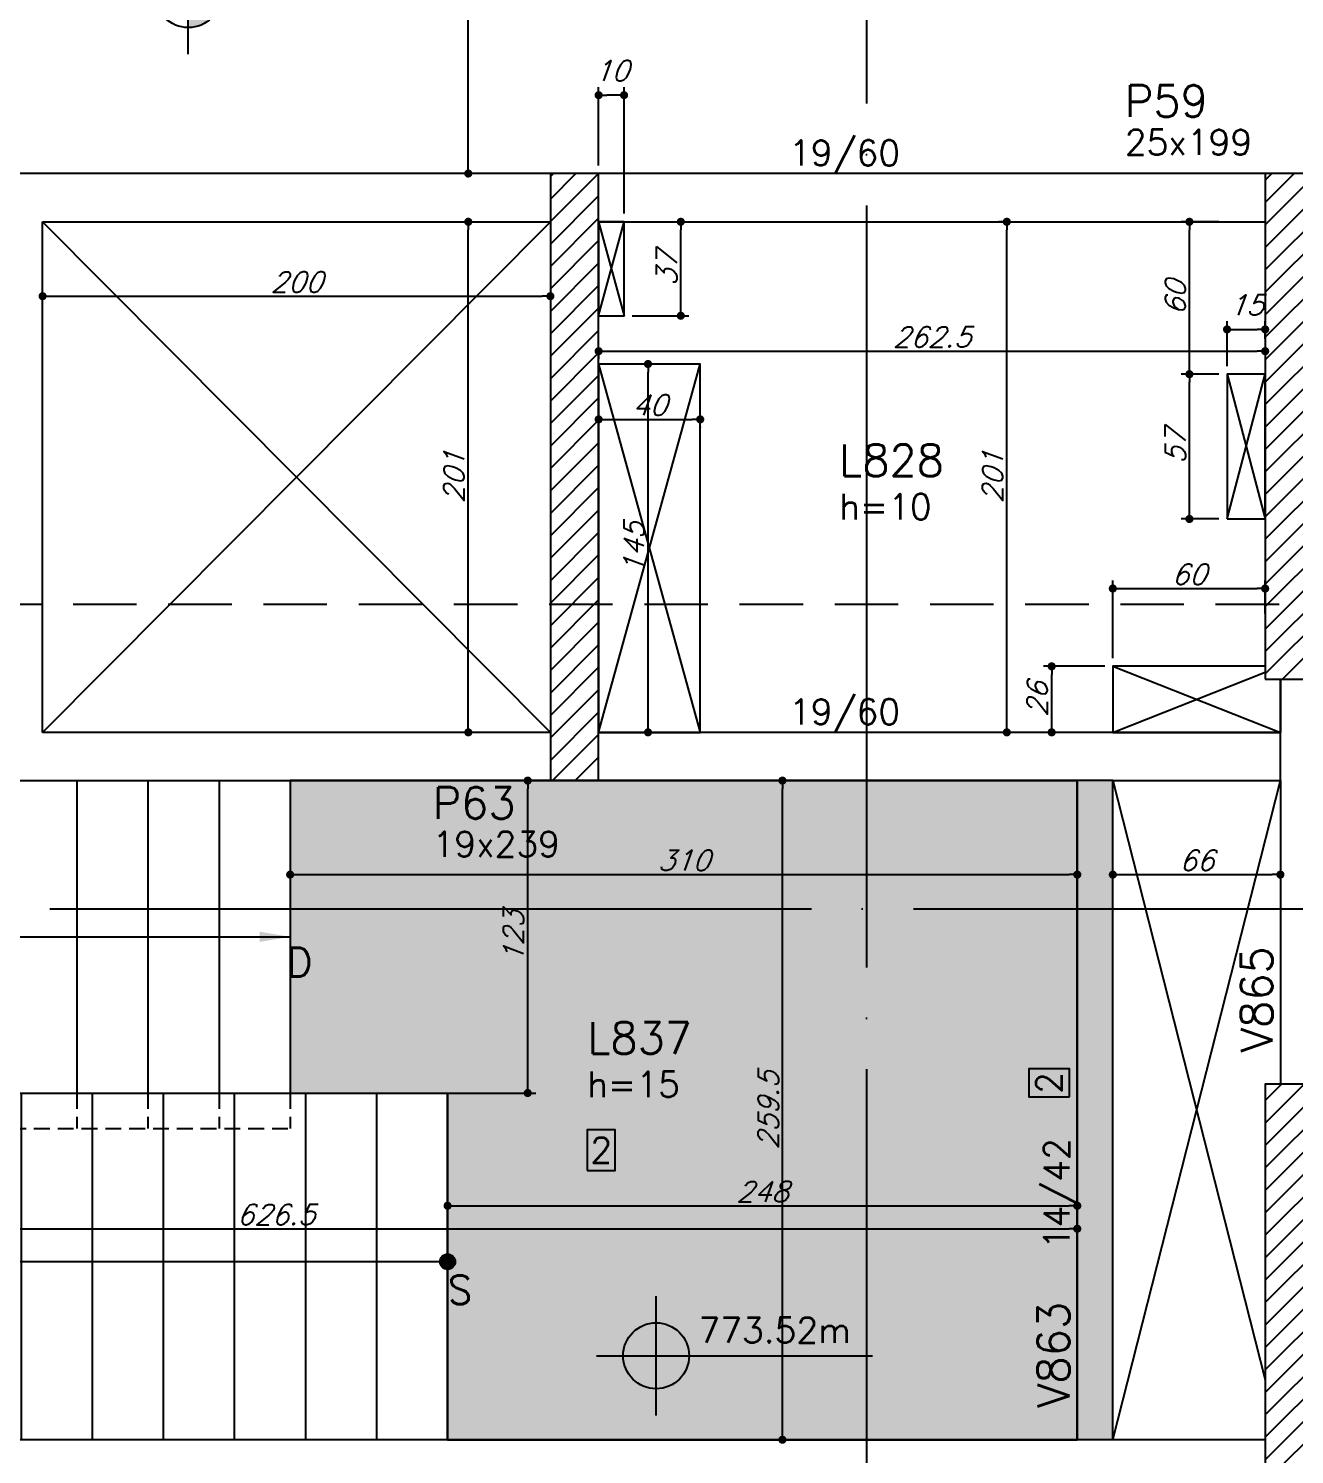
# Model space of a CAD drawing. Extents: x -5173 to 5397, y -2411 to 2089.
# Drawn here: x 1727 to 2226, y -11 to 551 of the extents above; entities that cross this region are included whole.
import ezdxf
from ezdxf.enums import TextEntityAlignment as Align

# ---------------------------------------------------------------- set-up
doc = ezdxf.new("R2010")
doc.units = 0
doc.header["$LTSCALE"] = 50
doc.header["$MEASUREMENT"] = 0
doc.linetypes.add('DASHED', pattern=[0.75, 0.5, -0.25])
doc.linetypes.add('EIXO', pattern=[6.8, 6, -0.4, 0, -0.4])
doc.layers.get('0').update_dxf_attribs({"linetype": 'CONTINUOUS'})
doc.layers.get('DEFPOINTS').update_dxf_attribs({"linetype": 'CONTINUOUS'})
for name, color, linetype in [('F-AUX', 2, 'CONTINUOUS'), ('F-AUX-RED', 1, 'CONTINUOUS'), ('F-COTAS', 106, 'CONTINUOUS'), ('F-COTAS-FUROS', 50, 'CONTINUOUS'), ('F-DESNIVEL-1', 254, 'CONTINUOUS'), ('F-EIXO', 12, 'EIXO'), ('F-ESC-PROJ', 1, 'CONTINUOUS'), ('F-ESCADAS', 2, 'CONTINUOUS'), ('F-LAJES', 3, 'CONTINUOUS'), ('F-LAJES-DIM', 2, 'CONTINUOUS'), ('F-LAJES-NOME', 4, 'CONTINUOUS'), ('F-LAJES-R', 254, 'CONTINUOUS'), ('F-LEADER', 1, 'CONTINUOUS'), ('F-NÍVEL-PLANTA', 2, 'CONTINUOUS'), ('F-PILARES-DIM', 172, 'CONTINUOUS'), ('F-PILARES-HACH', 174, 'CONTINUOUS'), ('F-PILARES-NOME', 170, 'CONTINUOUS'), ('F-PILARES-S', 170, 'CONTINUOUS'), ('F-TEXTO', 6, 'CONTINUOUS'), ('F-TEXTO-YELLOW', 2, 'CONTINUOUS'), ('F-VIGAS', 3, 'CONTINUOUS'), ('F-VIGAS-DIM', 2, 'CONTINUOUS'), ('F-VIGAS-NOME', 4, 'CONTINUOUS'), ('F-VÃO', 1, 'CONTINUOUS')]:
    doc.layers.add(name, color=color, linetype=linetype)
doc.layers.add('F-REV', color=1, linetype='CONTINUOUS', plot=False)
doc.styles.add('5385-ARQ-PB-BAS-PLA-TER-TORRE-A-106-TXT$0$R60-75', font='simplex.shx', dxfattribs={"height": 0.1125})
doc.styles.add('CP-TEXT-INCL', font='simplex.shx', dxfattribs={"oblique": 20})
doc.styles.add('MCP', font='simplex.shx')
doc.styles.add('ROMANS', font='simplex.shx')
doc.dimstyles.new('CP-COTAS-50', dxfattribs={"dimscale": 0.64, "dimtxt": 12.5, "dimasz": 5, "dimexe": 5, "dimexo": 5, "dimgap": 2.5, "dimtad": 1, "dimdec": 1, "dimdsep": 46, "dimtxsty": 'CP-TEXT-INCL', "dimblk1": 'DOT', "dimblk2": 'DOT', "dimsah": 1, "dimcen": 9, "dimclrd": 256, "dimclre": 256, "dimclrt": 256, "dimadec": 0, "dimazin": 0, "dimtfac": 1, "dimtdec": 1, "dimtmove": 2, "dimatfit": 3, "dimldrblk": 'DOT', "dimfxl": 0, "dimtolj": 1, "dimarcsym": 0})

# ---------------------------------------------------------------- blocks, each defined once
blk = doc.blocks.new('*U5')
at = {"layer": 'F-LAJES-DIM', "color": 1}
blk.add_lwpolyline([(0, 0), (11, 0), (11, 16), (0, 16)], close=True, dxfattribs=at)
at = {"layer": 'F-LAJES-DIM', "style": 'MCP'}
blk.add_attdef('DIM', text='', height=10, dxfattribs=at).set_placement((5.5, 8), align=Align.MIDDLE_CENTER)
blk = doc.blocks.new('*U8')
at = {"layer": 'F-VIGAS-DIM', "color": 1}
blk.add_lwpolyline([(0, 0), (11, 0), (11, 16), (0, 16)], close=True, dxfattribs=at)
at = {"layer": 'F-VIGAS-DIM', "style": 'MCP'}
blk.add_attdef('DIM', text='', height=10, dxfattribs=at).set_placement((5.5, 8), align=Align.MIDDLE_CENTER)
blk = doc.blocks.new('Nível - Planta')
at = {"layer": 'F-NÍVEL-PLANTA'}
h = blk.add_hatch(color=71, dxfattribs=at)
h.paths.add_polyline_path([(0, 0), (0, 0.26, 0.414214), (-0.26, 0)])
h.paths.add_polyline_path([(0.26, 0), (0, 0), (0, -0.26, 0.414214)])
for p, q in [((0, -0.469), (0, 0.469)), ((-0.469, 0), (1.704, 0))]:
    blk.add_line(p, q, dxfattribs=at)
blk.add_circle((0, 0), 0.26, dxfattribs=at)
at = {"layer": 'F-TEXTO', "color": 3, "style": 'MCP'}
blk.add_attdef('NÍVEL', (0.333, 0.102), '', height=0.2, dxfattribs=at)
blk = doc.blocks.new('_DOT')
at = {"color": 0, "linetype": 'ByBlock'}
blk.add_line((-0.5, 0), (-1, 0), dxfattribs=at)
at = {"color": 0, "linetype": 'ByBlock', "const_width": 0.5}
blk.add_lwpolyline([(-0.25, 0, 1), (0.25, 0, 1)], format="xyb", close=True, dxfattribs=at)
blk = doc.blocks.new('*D26')
at = {"layer": 'DEFPOINTS', "color": 0, "linetype": 'Continuous', "transparency": 16777216}
for p in [(2024.37, 254.5), (2024.37, 254.5), (2024.37, -5)]:
    blk.add_point(p, dxfattribs=at)
at = {"layer": 'F-COTAS', "linetype": 'Continuous', "lineweight": -2, "transparency": 16777216}
blk.add_line((2024.37, -1.8), (2024.37, 251.3), dxfattribs=at)
at = {"layer": 'F-COTAS', "linetype": 'Continuous', "lineweight": -2, "transparency": 16777216, "xscale": 3.2, "yscale": 3.2, "zscale": 3.2}
for p, rotation in [((2024.37, 254.5), 90), ((2024.37, -5), 270)]:
    blk.add_blockref('_DOT', p, dxfattribs=dict(at, rotation=rotation))
at = {"layer": 'F-COTAS', "linetype": 'Continuous', "transparency": 16777216, "insert": (2018.77, 124.75), "char_height": 8, "attachment_point": 5, "rotation": 90, "style": 'CP-TEXT-INCL'}
blk.add_mtext('\\A1;259.5', dxfattribs=at)
blk = doc.blocks.new('*D27')
at = {"layer": 'DEFPOINTS', "color": 0, "linetype": 'Continuous', "transparency": 16777216}
for p in [(1900.66, 474.5), (1900.66, 474.5), (1900.66, 273.5)]:
    blk.add_point(p, dxfattribs=at)
at = {"layer": 'F-COTAS', "linetype": 'Continuous', "lineweight": -2, "transparency": 16777216}
blk.add_line((1900.66, 276.7), (1900.66, 471.3), dxfattribs=at)
at = {"layer": 'F-COTAS', "linetype": 'Continuous', "lineweight": -2, "transparency": 16777216, "xscale": 3.2, "yscale": 3.2, "zscale": 3.2}
for p, rotation in [((1900.66, 474.5), 90), ((1900.66, 273.5), 270)]:
    blk.add_blockref('_DOT', p, dxfattribs=dict(at, rotation=rotation))
at = {"layer": 'F-COTAS', "linetype": 'Continuous', "transparency": 16777216, "insert": (1895.06, 374), "char_height": 8, "attachment_point": 5, "rotation": 90, "style": 'CP-TEXT-INCL'}
blk.add_mtext('\\A1;201', dxfattribs=at)
blk = doc.blocks.new('*D28')
at = {"layer": 'DEFPOINTS', "color": 0, "linetype": 'Continuous', "transparency": 16777216}
for p in [(1900.66, 645.5), (1900.66, 645.5), (1900.66, 493.5)]:
    blk.add_point(p, dxfattribs=at)
at = {"layer": 'F-COTAS', "linetype": 'Continuous', "lineweight": -2, "transparency": 16777216}
blk.add_line((1900.66, 496.7), (1900.66, 642.3), dxfattribs=at)
at = {"layer": 'F-COTAS', "linetype": 'Continuous', "lineweight": -2, "transparency": 16777216, "xscale": 3.2, "yscale": 3.2, "zscale": 3.2}
for p, rotation in [((1900.66, 645.5), 90), ((1900.66, 493.5), 270)]:
    blk.add_blockref('_DOT', p, dxfattribs=dict(at, rotation=rotation))
at = {"layer": 'F-COTAS', "linetype": 'Continuous', "transparency": 16777216, "insert": (1895.06, 569.5), "char_height": 8, "attachment_point": 5, "rotation": 90, "style": 'CP-TEXT-INCL'}
blk.add_mtext('\\A1;152', dxfattribs=at)
blk = doc.blocks.new('*D121')
at = {"layer": 'DEFPOINTS', "color": 0, "linetype": 'Continuous', "transparency": 16777216}
for p in [(1830.5, 217.48), (2140.5, 217.48), (2140.5, 217.48)]:
    blk.add_point(p, dxfattribs=at)
at = {"layer": 'F-COTAS', "linetype": 'Continuous', "lineweight": -2, "transparency": 16777216}
blk.add_line((1833.7, 217.48), (2137.3, 217.48), dxfattribs=at)
at = {"layer": 'F-COTAS', "linetype": 'Continuous', "lineweight": -2, "transparency": 16777216, "xscale": 3.2, "yscale": 3.2, "zscale": 3.2, "rotation": 180}
blk.add_blockref('_DOT', (1830.5, 217.48), dxfattribs=at)
at = {"layer": 'F-COTAS', "linetype": 'Continuous', "lineweight": -2, "transparency": 16777216, "xscale": 3.2, "yscale": 3.2, "zscale": 3.2}
blk.add_blockref('_DOT', (2140.5, 217.48), dxfattribs=at)
at = {"layer": 'F-COTAS', "linetype": 'Continuous', "transparency": 16777216, "insert": (1985.5, 223.08), "char_height": 8, "attachment_point": 5, "style": 'CP-TEXT-INCL'}
blk.add_mtext('\\A1;310', dxfattribs=at)
blk = doc.blocks.new('*D122')
at = {"layer": 'DEFPOINTS', "color": 0, "linetype": 'Continuous', "transparency": 16777216}
for p in [(2154.5, 217.48), (2220.5, 217.48), (2220.5, 217.48)]:
    blk.add_point(p, dxfattribs=at)
at = {"layer": 'F-COTAS', "linetype": 'Continuous', "lineweight": -2, "transparency": 16777216}
blk.add_line((2157.7, 217.48), (2217.3, 217.48), dxfattribs=at)
at = {"layer": 'F-COTAS', "linetype": 'Continuous', "lineweight": -2, "transparency": 16777216, "xscale": 3.2, "yscale": 3.2, "zscale": 3.2, "rotation": 180}
blk.add_blockref('_DOT', (2154.5, 217.48), dxfattribs=at)
at = {"layer": 'F-COTAS', "linetype": 'Continuous', "lineweight": -2, "transparency": 16777216, "xscale": 3.2, "yscale": 3.2, "zscale": 3.2}
blk.add_blockref('_DOT', (2220.5, 217.48), dxfattribs=at)
at = {"layer": 'F-COTAS', "linetype": 'Continuous', "transparency": 16777216, "insert": (2187.5, 223.08), "char_height": 8, "attachment_point": 5, "style": 'CP-TEXT-INCL'}
blk.add_mtext('\\A1;66', dxfattribs=at)
blk = doc.blocks.new('*U202')
at = {"layer": 'F-EIXO'}
blk.add_line((0, 0), (0, -3027.88), dxfattribs=at)
at = {"layer": 'F-TEXTO', "style": 'ROMANS'}
blk.add_attdef('EIXO', text='', height=17.5, rotation=360, dxfattribs=at).set_placement((0, 28.21), align=Align.MIDDLE_CENTER)
blk = doc.blocks.new('*U180')
at = {"layer": 'F-EIXO'}
blk.add_line((0, 0), (7197, 0), dxfattribs=at)
at = {"layer": 'F-TEXTO', "style": 'ROMANS'}
blk.add_attdef('EIXO', text='', height=17.5, dxfattribs=at).set_placement((-28.2072, 0), align=Align.MIDDLE_CENTER)
blk = doc.blocks.new('*U374')
at = {"layer": 'F-VÃO'}
for p, q in [((0, 0), (15, 57)), ((0, 57), (15, 0))]:
    blk.add_line(p, q, dxfattribs=at)
at = {"layer": 'F-VÃO', "color": 3}
blk.add_lwpolyline([(0, 0), (15, 0), (15, 57), (0, 57)], close=True, dxfattribs=at)
blk = doc.blocks.new('*U377')
at = {"layer": 'F-VÃO'}
for p, q in [((0, 0), (40, 145)), ((0, 145), (40, 0))]:
    blk.add_line(p, q, dxfattribs=at)
at = {"layer": 'F-VÃO', "color": 3}
blk.add_lwpolyline([(0, 0), (40, 0), (40, 145), (0, 145)], close=True, dxfattribs=at)
blk = doc.blocks.new('*U380')
at = {"layer": 'F-VÃO'}
for p, q in [((0, 0), (10, 37)), ((0, 37), (10, 0))]:
    blk.add_line(p, q, dxfattribs=at)
at = {"layer": 'F-VÃO', "color": 3}
blk.add_lwpolyline([(0, 0), (10, 0), (10, 37), (0, 37)], close=True, dxfattribs=at)
blk = doc.blocks.new('*D500')
at = {"layer": 'DEFPOINTS', "color": 0, "linetype": 'Continuous', "transparency": 16777216}
for p in [(2130.42, 299.5), (2154.5, 299.5), (2154.5, 273.5)]:
    blk.add_point(p, dxfattribs=at)
at = {"layer": 'F-COTAS-FUROS', "linetype": 'Continuous', "lineweight": -2, "transparency": 16777216}
for p, q in [((2151.3, 299.5), (2127.22, 299.5)), ((2130.42, 276.7), (2130.42, 296.3)), ((2151.3, 273.5), (2127.22, 273.5))]:
    blk.add_line(p, q, dxfattribs=at)
at = {"layer": 'F-COTAS-FUROS', "linetype": 'Continuous', "lineweight": -2, "transparency": 16777216, "xscale": 3.2, "yscale": 3.2, "zscale": 3.2}
for p, rotation in [((2130.42, 299.5), 90), ((2130.42, 273.5), 270)]:
    blk.add_blockref('_DOT', p, dxfattribs=dict(at, rotation=rotation))
at = {"layer": 'F-COTAS-FUROS', "linetype": 'Continuous', "transparency": 16777216, "insert": (2124.82, 286.5), "char_height": 8, "attachment_point": 5, "rotation": 90, "style": 'CP-TEXT-INCL'}
blk.add_mtext('\\A1;26', dxfattribs=at)
blk = doc.blocks.new('*D501')
at = {"layer": 'DEFPOINTS', "color": 0, "linetype": 'Continuous', "transparency": 16777216}
for p in [(2214.5, 330.12), (2214.5, 317.07), (2154.5, 299.5)]:
    blk.add_point(p, dxfattribs=at)
at = {"layer": 'F-COTAS-FUROS', "linetype": 'Continuous', "lineweight": -2, "transparency": 16777216}
for p, q in [((2154.5, 302.7), (2154.5, 333.32)), ((2214.5, 320.27), (2214.5, 333.32)), ((2157.7, 330.12), (2211.3, 330.12))]:
    blk.add_line(p, q, dxfattribs=at)
at = {"layer": 'F-COTAS-FUROS', "linetype": 'Continuous', "lineweight": -2, "transparency": 16777216, "xscale": 3.2, "yscale": 3.2, "zscale": 3.2, "rotation": 180}
blk.add_blockref('_DOT', (2154.5, 330.12), dxfattribs=at)
at = {"layer": 'F-COTAS-FUROS', "linetype": 'Continuous', "lineweight": -2, "transparency": 16777216, "xscale": 3.2, "yscale": 3.2, "zscale": 3.2}
blk.add_blockref('_DOT', (2214.5, 330.12), dxfattribs=at)
at = {"layer": 'F-COTAS-FUROS', "linetype": 'Continuous', "transparency": 16777216, "insert": (2184.5, 335.72), "char_height": 8, "attachment_point": 5, "style": 'CP-TEXT-INCL'}
blk.add_mtext('\\A1;60', dxfattribs=at)
blk = doc.blocks.new('*D502')
at = {"layer": 'DEFPOINTS', "color": 0, "linetype": 'Continuous', "transparency": 16777216}
for p in [(2184.67, 414.5), (2199.5, 414.5), (2199.5, 357.5)]:
    blk.add_point(p, dxfattribs=at)
at = {"layer": 'F-COTAS-FUROS', "linetype": 'Continuous', "lineweight": -2, "transparency": 16777216}
for p, q in [((2196.3, 414.5), (2181.47, 414.5)), ((2184.67, 360.7), (2184.67, 411.3)), ((2196.3, 357.5), (2181.47, 357.5))]:
    blk.add_line(p, q, dxfattribs=at)
at = {"layer": 'F-COTAS-FUROS', "linetype": 'Continuous', "lineweight": -2, "transparency": 16777216, "xscale": 3.2, "yscale": 3.2, "zscale": 3.2}
for p, rotation in [((2184.67, 414.5), 90), ((2184.67, 357.5), 270)]:
    blk.add_blockref('_DOT', p, dxfattribs=dict(at, rotation=rotation))
at = {"layer": 'F-COTAS-FUROS', "linetype": 'Continuous', "transparency": 16777216, "insert": (2179.07, 386), "char_height": 8, "attachment_point": 5, "rotation": 90, "style": 'CP-TEXT-INCL'}
blk.add_mtext('\\A1;57', dxfattribs=at)
blk = doc.blocks.new('*D503')
at = {"layer": 'DEFPOINTS', "color": 0, "linetype": 'Continuous', "transparency": 16777216}
for p in [(2184.67, 474.5), (2199.5, 474.5), (2199.5, 414.5)]:
    blk.add_point(p, dxfattribs=at)
at = {"layer": 'F-COTAS-FUROS', "linetype": 'Continuous', "lineweight": -2, "transparency": 16777216}
for p, q in [((2196.3, 474.5), (2181.47, 474.5)), ((2184.67, 417.7), (2184.67, 471.3)), ((2196.3, 414.5), (2181.47, 414.5))]:
    blk.add_line(p, q, dxfattribs=at)
at = {"layer": 'F-COTAS-FUROS', "linetype": 'Continuous', "lineweight": -2, "transparency": 16777216, "xscale": 3.2, "yscale": 3.2, "zscale": 3.2}
for p, rotation in [((2184.67, 474.5), 90), ((2184.67, 414.5), 270)]:
    blk.add_blockref('_DOT', p, dxfattribs=dict(at, rotation=rotation))
at = {"layer": 'F-COTAS-FUROS', "linetype": 'Continuous', "transparency": 16777216, "insert": (2179.07, 444.5), "char_height": 8, "attachment_point": 5, "rotation": 90, "style": 'CP-TEXT-INCL'}
blk.add_mtext('\\A1;60', dxfattribs=at)
blk = doc.blocks.new('*D504')
at = {"layer": 'DEFPOINTS', "color": 0, "linetype": 'Continuous', "transparency": 16777216}
for p in [(2214.5, 432.13), (2214.5, 425.17), (2199.5, 414.5)]:
    blk.add_point(p, dxfattribs=at)
at = {"layer": 'F-COTAS-FUROS', "linetype": 'Continuous', "lineweight": -2, "transparency": 16777216}
for p, q in [((2199.5, 417.7), (2199.5, 435.33)), ((2214.5, 428.37), (2214.5, 435.33)), ((2202.7, 432.13), (2211.3, 432.13))]:
    blk.add_line(p, q, dxfattribs=at)
at = {"layer": 'F-COTAS-FUROS', "linetype": 'Continuous', "lineweight": -2, "transparency": 16777216, "xscale": 3.2, "yscale": 3.2, "zscale": 3.2, "rotation": 180}
blk.add_blockref('_DOT', (2199.5, 432.13), dxfattribs=at)
at = {"layer": 'F-COTAS-FUROS', "linetype": 'Continuous', "lineweight": -2, "transparency": 16777216, "xscale": 3.2, "yscale": 3.2, "zscale": 3.2}
blk.add_blockref('_DOT', (2214.5, 432.13), dxfattribs=at)
at = {"layer": 'F-COTAS-FUROS', "linetype": 'Continuous', "transparency": 16777216, "insert": (2207, 441.73), "char_height": 8, "attachment_point": 5, "style": 'CP-TEXT-INCL'}
blk.add_mtext('\\A1;15', dxfattribs=at)
blk = doc.blocks.new('*D505')
at = {"layer": 'DEFPOINTS', "color": 0, "linetype": 'Continuous', "transparency": 16777216}
for p in [(1972.17, 474.5), (1984.35, 474.5), (1962, 437.5)]:
    blk.add_point(p, dxfattribs=at)
at = {"layer": 'F-COTAS-FUROS', "linetype": 'Continuous', "lineweight": -2, "transparency": 16777216}
for p, q in [((1975.37, 474.5), (1987.55, 474.5)), ((1984.35, 440.7), (1984.35, 471.3)), ((1965.2, 437.5), (1987.55, 437.5))]:
    blk.add_line(p, q, dxfattribs=at)
at = {"layer": 'F-COTAS-FUROS', "linetype": 'Continuous', "lineweight": -2, "transparency": 16777216, "xscale": 3.2, "yscale": 3.2, "zscale": 3.2}
for p, rotation in [((1984.35, 474.5), 90), ((1984.35, 437.5), 270)]:
    blk.add_blockref('_DOT', p, dxfattribs=dict(at, rotation=rotation))
at = {"layer": 'F-COTAS-FUROS', "linetype": 'Continuous', "transparency": 16777216, "insert": (1978.75, 456), "char_height": 8, "attachment_point": 5, "rotation": 90, "style": 'CP-TEXT-INCL'}
blk.add_mtext('\\A1;37', dxfattribs=at)
blk = doc.blocks.new('*D506')
at = {"layer": 'DEFPOINTS', "color": 0, "linetype": 'Continuous', "transparency": 16777216}
for p in [(1952, 524.35), (1952, 493.5), (1962, 474.5)]:
    blk.add_point(p, dxfattribs=at)
at = {"layer": 'F-COTAS-FUROS', "linetype": 'Continuous', "lineweight": -2, "transparency": 16777216}
for p, q in [((1952, 496.7), (1952, 527.55)), ((1958.8, 524.35), (1955.2, 524.35)), ((1962, 477.7), (1962, 527.55))]:
    blk.add_line(p, q, dxfattribs=at)
at = {"layer": 'F-COTAS-FUROS', "linetype": 'Continuous', "lineweight": -2, "transparency": 16777216, "xscale": 3.2, "yscale": 3.2, "zscale": 3.2, "rotation": 180}
blk.add_blockref('_DOT', (1952, 524.35), dxfattribs=at)
at = {"layer": 'F-COTAS-FUROS', "linetype": 'Continuous', "lineweight": -2, "transparency": 16777216, "xscale": 3.2, "yscale": 3.2, "zscale": 3.2}
blk.add_blockref('_DOT', (1962, 524.35), dxfattribs=at)
at = {"layer": 'F-COTAS-FUROS', "linetype": 'Continuous', "transparency": 16777216, "insert": (1957, 533.95), "char_height": 8, "attachment_point": 5, "style": 'CP-TEXT-INCL'}
blk.add_mtext('\\A1;10', dxfattribs=at)
blk = doc.blocks.new('*D507')
at = {"layer": 'DEFPOINTS', "color": 0, "linetype": 'Continuous', "transparency": 16777216}
for p in [(1971.45, 418.5), (1972, 418.5), (1972, 273.5)]:
    blk.add_point(p, dxfattribs=at)
at = {"layer": 'F-COTAS-FUROS', "linetype": 'Continuous', "lineweight": -2, "transparency": 16777216}
for p, q in [((1968.8, 418.5), (1968.25, 418.5)), ((1971.45, 276.7), (1971.45, 415.3)), ((1968.8, 273.5), (1968.25, 273.5))]:
    blk.add_line(p, q, dxfattribs=at)
at = {"layer": 'F-COTAS-FUROS', "linetype": 'Continuous', "lineweight": -2, "transparency": 16777216, "xscale": 3.2, "yscale": 3.2, "zscale": 3.2}
for p, rotation in [((1971.45, 418.5), 90), ((1971.45, 273.5), 270)]:
    blk.add_blockref('_DOT', p, dxfattribs=dict(at, rotation=rotation))
at = {"layer": 'F-COTAS-FUROS', "linetype": 'Continuous', "transparency": 16777216, "insert": (1965.85, 346), "char_height": 8, "attachment_point": 5, "rotation": 90, "style": 'CP-TEXT-INCL'}
blk.add_mtext('\\A1;145', dxfattribs=at)
blk = doc.blocks.new('*D508')
at = {"layer": 'DEFPOINTS', "color": 0, "linetype": 'Continuous', "transparency": 16777216}
for p in [(1952, 396.93), (1992, 396.93), (1992, 396.71)]:
    blk.add_point(p, dxfattribs=at)
at = {"layer": 'F-COTAS-FUROS', "linetype": 'Continuous', "lineweight": -2, "transparency": 16777216}
for p, q in [((1952, 393.73), (1952, 393.51)), ((1955.2, 396.71), (1988.8, 396.71)), ((1992, 393.73), (1992, 393.51))]:
    blk.add_line(p, q, dxfattribs=at)
at = {"layer": 'F-COTAS-FUROS', "linetype": 'Continuous', "lineweight": -2, "transparency": 16777216, "xscale": 3.2, "yscale": 3.2, "zscale": 3.2, "rotation": 180}
blk.add_blockref('_DOT', (1952, 396.71), dxfattribs=at)
at = {"layer": 'F-COTAS-FUROS', "linetype": 'Continuous', "lineweight": -2, "transparency": 16777216, "xscale": 3.2, "yscale": 3.2, "zscale": 3.2}
blk.add_blockref('_DOT', (1992, 396.71), dxfattribs=at)
at = {"layer": 'F-COTAS-FUROS', "linetype": 'Continuous', "transparency": 16777216, "insert": (1972, 402.31), "char_height": 8, "attachment_point": 5, "style": 'CP-TEXT-INCL'}
blk.add_mtext('\\A1;40', dxfattribs=at)
blk = doc.blocks.new('*D602')
at = {"layer": 'DEFPOINTS', "color": 0, "linetype": 'Continuous', "transparency": 16777216}
for p in [(1952, 428.04), (2214.5, 428.04), (2214.5, 423.56)]:
    blk.add_point(p, dxfattribs=at)
at = {"layer": 'F-COTAS', "linetype": 'Continuous', "lineweight": -2, "transparency": 16777216}
for p, q in [((1952, 424.84), (1952, 420.36)), ((1955.2, 423.56), (2211.3, 423.56)), ((2214.5, 424.84), (2214.5, 420.36))]:
    blk.add_line(p, q, dxfattribs=at)
at = {"layer": 'F-COTAS', "linetype": 'Continuous', "lineweight": -2, "transparency": 16777216, "xscale": 3.2, "yscale": 3.2, "zscale": 3.2, "rotation": 180}
blk.add_blockref('_DOT', (1952, 423.56), dxfattribs=at)
at = {"layer": 'F-COTAS', "linetype": 'Continuous', "lineweight": -2, "transparency": 16777216, "xscale": 3.2, "yscale": 3.2, "zscale": 3.2}
blk.add_blockref('_DOT', (2214.5, 423.56), dxfattribs=at)
at = {"layer": 'F-COTAS', "linetype": 'Continuous', "transparency": 16777216, "insert": (2083.25, 429.16), "char_height": 8, "attachment_point": 5, "style": 'CP-TEXT-INCL'}
blk.add_mtext('\\A1;262.5', dxfattribs=at)
blk = doc.blocks.new('*D611')
at = {"layer": 'DEFPOINTS', "color": 0, "linetype": 'Continuous', "transparency": 16777216}
for p in [(1733, 445.21), (1933, 445.21), (1933, 445.21)]:
    blk.add_point(p, dxfattribs=at)
at = {"layer": 'F-COTAS', "linetype": 'Continuous', "lineweight": -2, "transparency": 16777216}
blk.add_line((1736.2, 445.21), (1929.8, 445.21), dxfattribs=at)
at = {"layer": 'F-COTAS', "linetype": 'Continuous', "lineweight": -2, "transparency": 16777216, "xscale": 3.2, "yscale": 3.2, "zscale": 3.2, "rotation": 180}
blk.add_blockref('_DOT', (1733, 445.21), dxfattribs=at)
at = {"layer": 'F-COTAS', "linetype": 'Continuous', "lineweight": -2, "transparency": 16777216, "xscale": 3.2, "yscale": 3.2, "zscale": 3.2}
blk.add_blockref('_DOT', (1933, 445.21), dxfattribs=at)
at = {"layer": 'F-COTAS', "linetype": 'Continuous', "transparency": 16777216, "insert": (1833, 450.81), "char_height": 8, "attachment_point": 5, "style": 'CP-TEXT-INCL'}
blk.add_mtext('\\A1;200', dxfattribs=at)
blk = doc.blocks.new('*D612')
at = {"layer": 'DEFPOINTS', "color": 0, "linetype": 'Continuous', "transparency": 16777216}
for p in [(2112.75, 474.5), (2114.54, 474.5), (2114.54, 273.5)]:
    blk.add_point(p, dxfattribs=at)
at = {"layer": 'F-COTAS', "linetype": 'Continuous', "lineweight": -2, "transparency": 16777216}
for p, q in [((2111.34, 474.5), (2109.55, 474.5)), ((2112.75, 276.7), (2112.75, 471.3)), ((2111.34, 273.5), (2109.55, 273.5))]:
    blk.add_line(p, q, dxfattribs=at)
at = {"layer": 'F-COTAS', "linetype": 'Continuous', "lineweight": -2, "transparency": 16777216, "xscale": 3.2, "yscale": 3.2, "zscale": 3.2}
for p, rotation in [((2112.75, 474.5), 90), ((2112.75, 273.5), 270)]:
    blk.add_blockref('_DOT', p, dxfattribs=dict(at, rotation=rotation))
at = {"layer": 'F-COTAS', "linetype": 'Continuous', "transparency": 16777216, "insert": (2107.15, 374), "char_height": 8, "attachment_point": 5, "rotation": 90, "style": 'CP-TEXT-INCL'}
blk.add_mtext('\\A1;201', dxfattribs=at)
blk = doc.blocks.new('*D768')
at = {"layer": 'DEFPOINTS', "color": 0, "linetype": 'Continuous', "transparency": 16777216}
for p in [(1830.5, 254.5), (1924.06, 254.5), (1830.5, 131.5)]:
    blk.add_point(p, dxfattribs=at)
at = {"layer": 'F-COTAS', "linetype": 'Continuous', "lineweight": -2, "transparency": 16777216}
for p, q in [((1833.7, 254.5), (1927.26, 254.5)), ((1924.06, 134.7), (1924.06, 251.3)), ((1833.7, 131.5), (1927.26, 131.5))]:
    blk.add_line(p, q, dxfattribs=at)
at = {"layer": 'F-COTAS', "linetype": 'Continuous', "lineweight": -2, "transparency": 16777216, "xscale": 3.2, "yscale": 3.2, "zscale": 3.2}
for p, rotation in [((1924.06, 254.5), 90), ((1924.06, 131.5), 270)]:
    blk.add_blockref('_DOT', p, dxfattribs=dict(at, rotation=rotation))
at = {"layer": 'F-COTAS', "linetype": 'Continuous', "transparency": 16777216, "insert": (1918.46, 193), "char_height": 8, "attachment_point": 5, "rotation": 90, "style": 'CP-TEXT-INCL'}
blk.add_mtext('\\A1;123', dxfattribs=at)
blk = doc.blocks.new('*D769')
at = {"layer": 'DEFPOINTS', "color": 0, "linetype": 'Continuous', "transparency": 16777216}
for p in [(1514, 78.07), (2140.5, 78.07), (2140.5, 78.07)]:
    blk.add_point(p, dxfattribs=at)
at = {"layer": 'F-COTAS', "linetype": 'Continuous', "lineweight": -2, "transparency": 16777216}
blk.add_line((1517.2, 78.07), (2137.3, 78.07), dxfattribs=at)
at = {"layer": 'F-COTAS', "linetype": 'Continuous', "lineweight": -2, "transparency": 16777216, "xscale": 3.2, "yscale": 3.2, "zscale": 3.2, "rotation": 180}
blk.add_blockref('_DOT', (1514, 78.07), dxfattribs=at)
at = {"layer": 'F-COTAS', "linetype": 'Continuous', "lineweight": -2, "transparency": 16777216, "xscale": 3.2, "yscale": 3.2, "zscale": 3.2}
blk.add_blockref('_DOT', (2140.5, 78.07), dxfattribs=at)
at = {"layer": 'F-COTAS', "linetype": 'Continuous', "transparency": 16777216, "insert": (1824.88, 83.67), "char_height": 8, "attachment_point": 5, "style": 'CP-TEXT-INCL'}
blk.add_mtext('\\A1;626.5', dxfattribs=at)
blk = doc.blocks.new('A$C3F1128F2')
at = {"layer": 'F-AUX'}
h = blk.add_hatch(color=1, dxfattribs=at)
edge = h.paths.add_edge_path()
edge.add_arc((378.5, 18.59), 3, 0, 360)
at = {"layer": 'F-AUX', "color": 1}
blk.add_circle((378.5, 18.59), 3, dxfattribs=at)
at = {"layer": 'F-AUX-RED'}
blk.add_lwpolyline([(378.5, 18.59), (90.07, 18.5), (90.07, 146.5), (316.5, 146.5)], dxfattribs=at)
blk.add_solid([(304.5, 144.5), (316.5, 146.5), (304.5, 148.5)], dxfattribs=at)
at = {"layer": 'F-ESC-PROJ', "linetype": 'DASHED', "ltscale": 0.25}
for points in [[(126.5, 71), (126.5, 85), (169.11, 85)], [(154.5, 85), (154.5, 77.82)], [(176.5, 85), (176.5, 71)], [(204.5, 85), (204.5, 71)], [(232.5, 85), (232.5, 71)], [(260.5, 85), (260.5, 71)], [(288.5, 85), (288.5, 71)], [(316.5, 85), (316.5, 71)], [(148.5, 74.88), (148.5, 71)], [(140.61, 71), (316.5, 71)]]:
    blk.add_lwpolyline(points, dxfattribs=at)
at = {"layer": 'F-ESCADAS', "linetype": 'Continuous'}
for points in [[(120.5, 208), (120.5, 71), (124.5, 71)], [(148.5, 208), (148.5, 74.88)], [(176.5, 208), (176.5, 85)], [(204.5, 208), (204.5, 85)], [(232.5, 208), (232.5, 85)], [(260.5, 208), (260.5, 85)], [(288.5, 208), (288.5, 85)], [(316.5, 208), (316.5, 85)], [(169.11, 85), (378.5, 85)], [(182.5, 85), (182.5, -51.5)], [(210.5, 85), (210.5, -51.5)], [(238.5, 85), (238.5, -51.5)], [(266.5, 85), (266.5, -51.5)], [(294.5, 85), (294.5, -51.5)], [(322.5, 85), (322.5, -51.5)], [(350.5, 85), (350.5, -51.5)], [(378.5, 85), (378.5, -51.5)], [(154.5, 77.82), (154.5, -51.5)], [(124.5, 71), (140.61, 71)], [(126.5, 71), (126.5, 64.07)], [(126.5, 64.07), (126.5, -51.5)]]:
    blk.add_lwpolyline(points, dxfattribs=at)
at = {"layer": 'F-LEADER'}
blk.add_lwpolyline([(180.06, 90.38), (94.55, 48.38), (96.16, 33.85), (83.98, 58.47), (85.59, 43.94), (4.18, 3.69)], dxfattribs=at)
at = {"layer": 'F-TEXTO-YELLOW', "char_height": 11.25, "width": 61.3796, "attachment_point": 9, "style": '5385-ARQ-PB-BAS-PLA-TER-TORRE-A-106-TXT$0$R60-75'}
for s, insert in [('D', (325.28, 130.88)), ('S', (388.2, 1.94))]:
    blk.add_mtext(s, dxfattribs=dict(at, insert=insert))
blk = doc.blocks.new('*D775')
at = {"layer": 'DEFPOINTS', "color": 0, "linetype": 'Continuous', "transparency": 16777216}
for p in [(1892.5, 89.92), (2140.5, 89.92), (2140.5, 87.12)]:
    blk.add_point(p, dxfattribs=at)
at = {"layer": 'F-COTAS', "linetype": 'Continuous', "lineweight": -2, "transparency": 16777216}
for p, q in [((1892.5, 86.72), (1892.5, 83.92)), ((1895.7, 87.12), (2137.3, 87.12)), ((2140.5, 86.72), (2140.5, 83.92))]:
    blk.add_line(p, q, dxfattribs=at)
at = {"layer": 'F-COTAS', "linetype": 'Continuous', "lineweight": -2, "transparency": 16777216, "xscale": 3.2, "yscale": 3.2, "zscale": 3.2, "rotation": 180}
blk.add_blockref('_DOT', (1892.5, 87.12), dxfattribs=at)
at = {"layer": 'F-COTAS', "linetype": 'Continuous', "lineweight": -2, "transparency": 16777216, "xscale": 3.2, "yscale": 3.2, "zscale": 3.2}
blk.add_blockref('_DOT', (2140.5, 87.12), dxfattribs=at)
at = {"layer": 'F-COTAS', "linetype": 'Continuous', "transparency": 16777216, "insert": (2016.5, 92.72), "char_height": 8, "attachment_point": 5, "style": 'CP-TEXT-INCL'}
blk.add_mtext('\\A1;248', dxfattribs=at)

msp = doc.modelspace()

# ---------------------------------------------------------------- hatches: boundary and pattern name
at = {"layer": 'F-PILARES-HACH', "linetype": 'Continuous'}
h = msp.add_hatch(dxfattribs=at)
h.set_pattern_fill('ANSI31', color=256, scale=50, style=0)
h.paths.add_polyline_path([(1933, 254.5), (1952, 254.5), (1952, 493.5), (1933, 493.5)], flags=16)
h = msp.add_hatch(dxfattribs=at)
h.set_pattern_fill('ANSI31', color=256, scale=50, style=0)
h.paths.add_polyline_path([(2214.5, 294.5), (2239.5, 294.5), (2239.5, 493.5), (2214.5, 493.5)], flags=16)
h = msp.add_hatch(dxfattribs=at)
h.set_pattern_fill('ANSI31', color=256, scale=50, style=0)
h.paths.add_polyline_path([(2214.5, -24), (2239.5, -24), (2239.5, 135), (2214.5, 135)], flags=16)

# ---------------------------------------------------------------- linework, layer by layer
at = {"layer": 'F-AUX-RED', "color": 4, "linetype": 'DASHED'}
msp.add_lwpolyline([(1445, -74), (1445, 324), (2289.5, 324), (2289.5, -74), (1445, -74)], dxfattribs=at)
at = {"layer": 'F-DESNIVEL-1', "linetype": 'Continuous'}
for points in [[(1933, 254.5), (1830.5, 254.5), (1892.5, 131.5)], [(1892.5, 131.5), (1830.5, 254.5), (1830.5, 131.5)], [(2140.5, -5), (1933, 254.5), (1892.5, 135.5)], [(1933, 254.5), (1892.5, 135.5), (1933, 254.5)], [(1952, 254.5), (1933, 254.5), (2140.5, -5)], [(2140.5, 254.5), (1952, 254.5), (2140.5, -5)], [(1952, 254.5), (2140.5, -5), (1952, 254.5)], [(2154.5, -5), (2154.5, 254.5), (2140.5, 254.5)], [(2154.5, -5), (2140.5, 254.5), (2140.5, -5)], [(2140.5, 254.5), (2140.5, -5), (2140.5, 254.5)], [(2140.5, -5), (1892.5, 135.5), (2140.5, -5)], [(1892.5, 135.5), (1892.5, -5), (2140.5, -5)], [(1892.5, 135.5), (2140.5, -5), (1892.5, 135.5)], [(1892.5, 131.5), (1830.5, 131.5), (1892.5, 131.5)], [(2154.5, -5), (2140.5, -5), (2154.5, -5)]]:
    msp.add_solid(points, dxfattribs=at)
at = {"layer": 'F-LAJES', "linetype": 'Continuous'}
for p, q in [((1830.5, 254.5), (1830.5, 135.5)), ((1830.5, 131.5), (1892.5, 131.5)), ((1892.5, -5), (1892.5, 131.497))]:
    msp.add_line(p, q, dxfattribs=at)
at = {"layer": 'F-LAJES-R', "linetype": 'Continuous'}
msp.add_lwpolyline([(1933, 254.5), (1830.5, 254.5), (1830.5, 131.5), (1892.5, 131.5), (1892.5, -5), (2140.5, -5), (2140.5, 254.5), (1952, 254.5), (1933, 254.5)], dxfattribs=at)
at = {"layer": 'F-PILARES-S', "linetype": 'Continuous'}
for points in [[(1933, 254.5), (1952, 254.5), (1952, 493.5), (1933, 493.5), (1933, 254.5)], [(2214.5, 294.5), (2239.5, 294.5), (2239.5, 493.5), (2214.5, 493.5), (2214.5, 294.5)], [(2214.5, -24), (2239.5, -24), (2239.5, 135), (2214.5, 135), (2214.5, -24)]]:
    msp.add_lwpolyline(points, dxfattribs=at)
at = {"layer": 'F-VIGAS'}
for points in [[(1933, 493.5), (1723.5, 493.5)], [(2214.5, 493.5), (1952, 493.5)], [(1733, 474.5), (1933, 474.5)], [(1733, 273.5), (1733, 474.5)], [(1952, 474.5), (2214.5, 474.5)], [(2220.5, 294.5), (2220.5, 273.5)], [(1933, 273.5), (1733, 273.5)], [(2147.5, 273.5), (1952, 273.5)], [(2220.5, 273.5), (2147.5, 273.5)], [(2220.5, 254.5), (2220.5, 273.5)], [(1723.5, 254.5), (1933, 254.5)], [(1952, 254.5), (2140.5, 254.5)], [(2140.5, 254.5), (2140.5, -5)], [(2154.5, 254.5), (2140.5, 254.5)], [(2154.5, 254.5), (2220.5, 254.5)], [(2154.5, -5), (2154.5, 254.5)], [(2220.5, 254.5), (2220.5, 135)], [(2140.5, -5), (1514, -5)], [(2154.5, -5), (2140.5, -5)], [(2214.5, -5), (2154.5, -5)]]:
    msp.add_lwpolyline(points, dxfattribs=at)
at = {"layer": 'F-VÃO'}
for p, q in [((1733, 273.5), (1933, 474.5)), ((1733, 474.5), (1933, 273.5)), ((2154.5, 299.5), (2220.5, 273.5)), ((2154.5, 273.5), (2214.5, 297.136)), ((2154.5, -5), (2220.5, 254.5)), ((2154.5, 254.5), (2214.5, 18.591))]:
    msp.add_line(p, q, dxfattribs=at)
at = {"layer": 'F-VÃO', "color": 3}
msp.add_lwpolyline([(2214.5, 299.5), (2154.5, 299.5), (2154.5, 273.5), (2220.5, 273.5), (2220.5, 294.5)], dxfattribs=at)

# ---------------------------------------------------------------- block references
at = {"layer": 'F-EIXO', "linetype": 'Continuous'}
for name, p in [('*U202', (2057.5, 1841.357)), ('*U180', (-3705.761, 204))]:
    msp.add_blockref(name, p, dxfattribs=at)
at = {"layer": 'F-LAJES-DIM', "linetype": 'Continuous'}
msp.add_blockref('*U5', (1947.52, 101.036), dxfattribs=at).add_auto_attribs({'DIM': '2'})
at = {"layer": 'F-NÍVEL-PLANTA', "linetype": 'Continuous', "xscale": 50, "yscale": 50, "zscale": 50}
for p, values in [((1790.391, 563.939), {'NÍVEL': '773.50m'}), ((1974.638, 28.062), {'NÍVEL': '773.52m'})]:
    msp.add_blockref('Nível - Planta', p, dxfattribs=at).add_auto_attribs(values)
at = {"layer": 'F-REV', "linetype": 'Continuous'}
msp.add_blockref('A$C3F1128F2', (1514, 46.5), dxfattribs=at)
at = {"layer": 'F-VIGAS-DIM', "linetype": 'Continuous', "rotation": 90}
msp.add_blockref('*U8', (2137.375, 130), dxfattribs=at).add_auto_attribs({'DIM': '2'})
at = {"layer": 'F-VÃO', "linetype": 'Continuous'}
for name, p in [('*U380', (1952, 437.5)), ('*U377', (1952, 273.5)), ('*U374', (2199.5, 357.5))]:
    msp.add_blockref(name, p, dxfattribs=at)

# ---------------------------------------------------------------- texts
at = {"layer": 'F-LAJES-DIM', "linetype": 'Continuous', "style": 'MCP'}
for s, p in [('h=10', (2046.731, 357.356)), ('h=15', (1947.52, 129.936))]:
    msp.add_text(s, height=10, dxfattribs=at).set_placement(p)
at = {"layer": 'F-LAJES-NOME', "linetype": 'Continuous', "style": 'MCP'}
for s, p in [('L828', (2046.731, 374.356)), ('L837', (1947.52, 146.936))]:
    msp.add_text(s, height=12.5, dxfattribs=at).set_placement(p)
at = {"layer": 'F-PILARES-DIM', "linetype": 'Continuous', "style": 'MCP'}
for s, p in [('25x199', (2159.24, 500.802)), ('19x239', (1886.588, 224.48))]:
    msp.add_text(s, height=10, dxfattribs=at).set_placement(p)
at = {"layer": 'F-PILARES-NOME', "linetype": 'Continuous', "style": 'MCP'}
for s, p in [('P59', (2159.24, 515.802)), ('P63', (1886.588, 239.48))]:
    msp.add_text(s, height=12.5, dxfattribs=at).set_placement(p)
at = {"layer": 'F-VIGAS-DIM', "linetype": 'Continuous', "style": 'MCP'}
for p in [(2027, 496.625), (2027, 276.625)]:
    msp.add_text('19/60', height=10, dxfattribs=at).set_placement(p)
msp.add_text('14/42', height=10, rotation=90, dxfattribs=at).set_placement((2137.375, 70))
at = {"layer": 'F-VIGAS-NOME', "linetype": 'Continuous', "style": 'MCP'}
for s, p in [('V865', (2217.375, 147.5)), ('V863', (2137.375, 7.5))]:
    msp.add_text(s, height=12.5, rotation=90, dxfattribs=at).set_placement(p)

# ---------------------------------------------------------------- dimensions: what is measured, and where the dimension line sits
at = {"layer": 'F-COTAS', "linetype": 'Continuous'}
for base, p1, p2, angle, picture, middle in [((1900.659, 645.5), (1900.659, 493.5), (1900.659, 645.5), 270, '*D28', (1895.059, 569.5)), ((1900.659, 474.5), (1900.659, 273.5), (1900.659, 474.5), 270, '*D27', (1895.059, 374)), ((1924.063, 254.5), (1830.5, 131.5), (1830.5, 254.5), 90, '*D768', (1918.463, 193)), ((2024.367, 254.5), (2024.367, -5), (2024.367, 254.5), 270, '*D26', (2018.767, 124.75)), ((2140.5, 217.481), (1830.5, 217.481), (2140.5, 217.481), 180, '*D121', (1985.5, 223.081)), ((2220.5, 217.481), (2154.5, 217.481), (2220.5, 217.481), 180, '*D122', (2187.5, 223.081))]:
    dim = msp.add_linear_dim(base=base, p1=p1, p2=p2, angle=angle, dimstyle='CP-COTAS-50', dxfattribs=at)
    dim.commit()
    dim.dimension.update_dxf_attribs({"geometry": picture, "text_midpoint": middle})
dim = msp.add_linear_dim(base=(2112.751, 474.5), p1=(2114.539, 273.5), p2=(2114.539, 474.5), angle=90, dimstyle='CP-COTAS-50', override={"dimfxl": 7.5}, dxfattribs=at)
dim.commit()
dim.dimension.update_dxf_attribs({"geometry": '*D612', "text_midpoint": (2107.151, 374)})
for base, p1, p2, picture, middle in [((1933, 445.211), (1733, 445.211), (1933, 445.211), '*D611', (1833, 450.811)), ((2214.5, 423.564), (1952, 428.043), (2214.5, 428.043), '*D602', (2083.25, 429.164))]:
    dim = msp.add_linear_dim(base=base, p1=p1, p2=p2, dimstyle='CP-COTAS-50', override={"dimfxl": 7.5}, dxfattribs=at)
    dim.commit()
    dim.dimension.update_dxf_attribs({"geometry": picture, "text_midpoint": middle})
dim = msp.add_linear_dim(base=(2140.5, 87.124), p1=(1892.5, 89.917), p2=(2140.5, 89.917), dimstyle='CP-COTAS-50', dxfattribs=at)
dim.commit()
dim.dimension.update_dxf_attribs({"geometry": '*D775', "text_midpoint": (2016.5, 92.724)})
dim = msp.add_linear_dim(base=(2140.5, 78.067), p1=(1514, 78.067), p2=(2140.5, 78.067), dimstyle='CP-COTAS-50', dxfattribs=at)
dim.commit()
dim.dimension.update_dxf_attribs({"geometry": '*D769', "text_midpoint": (1824.885, 83.667), "dimtype": 160})
at = {"layer": 'F-COTAS-FUROS', "linetype": 'Continuous'}
for base, p1, p2, picture, middle in [((1952, 524.348), (1962, 474.5), (1952, 493.5), '*D506', (1957, 533.948)), ((2214.5, 432.132), (2199.5, 414.5), (2214.5, 425.173), '*D504', (2207, 441.732)), ((1992, 396.709), (1952, 396.927), (1992, 396.927), '*D508', (1972, 402.309)), ((2214.5, 330.118), (2154.5, 299.5), (2214.5, 317.07), '*D501', (2184.5, 335.718))]:
    dim = msp.add_linear_dim(base=base, p1=p1, p2=p2, dimstyle='CP-COTAS-50', override={"dimfxl": 7.5}, dxfattribs=at)
    dim.commit()
    dim.dimension.update_dxf_attribs({"geometry": picture, "text_midpoint": middle})
for base, p1, p2, picture, middle in [((1984.352, 474.5), (1962, 437.5), (1972.165, 474.5), '*D505', (1978.752, 456)), ((2184.668, 474.5), (2199.5, 414.5), (2199.5, 474.5), '*D503', (2179.068, 444.5)), ((1971.454, 418.5), (1972, 273.5), (1972, 418.5), '*D507', (1965.854, 346)), ((2184.668, 414.5), (2199.5, 357.5), (2199.5, 414.5), '*D502', (2179.068, 386)), ((2130.423, 299.5), (2154.5, 273.5), (2154.5, 299.5), '*D500', (2124.823, 286.5))]:
    dim = msp.add_linear_dim(base=base, p1=p1, p2=p2, angle=90, dimstyle='CP-COTAS-50', override={"dimfxl": 7.5}, dxfattribs=at)
    dim.commit()
    dim.dimension.update_dxf_attribs({"geometry": picture, "text_midpoint": middle})

doc.saveas('drawing.dxf')
